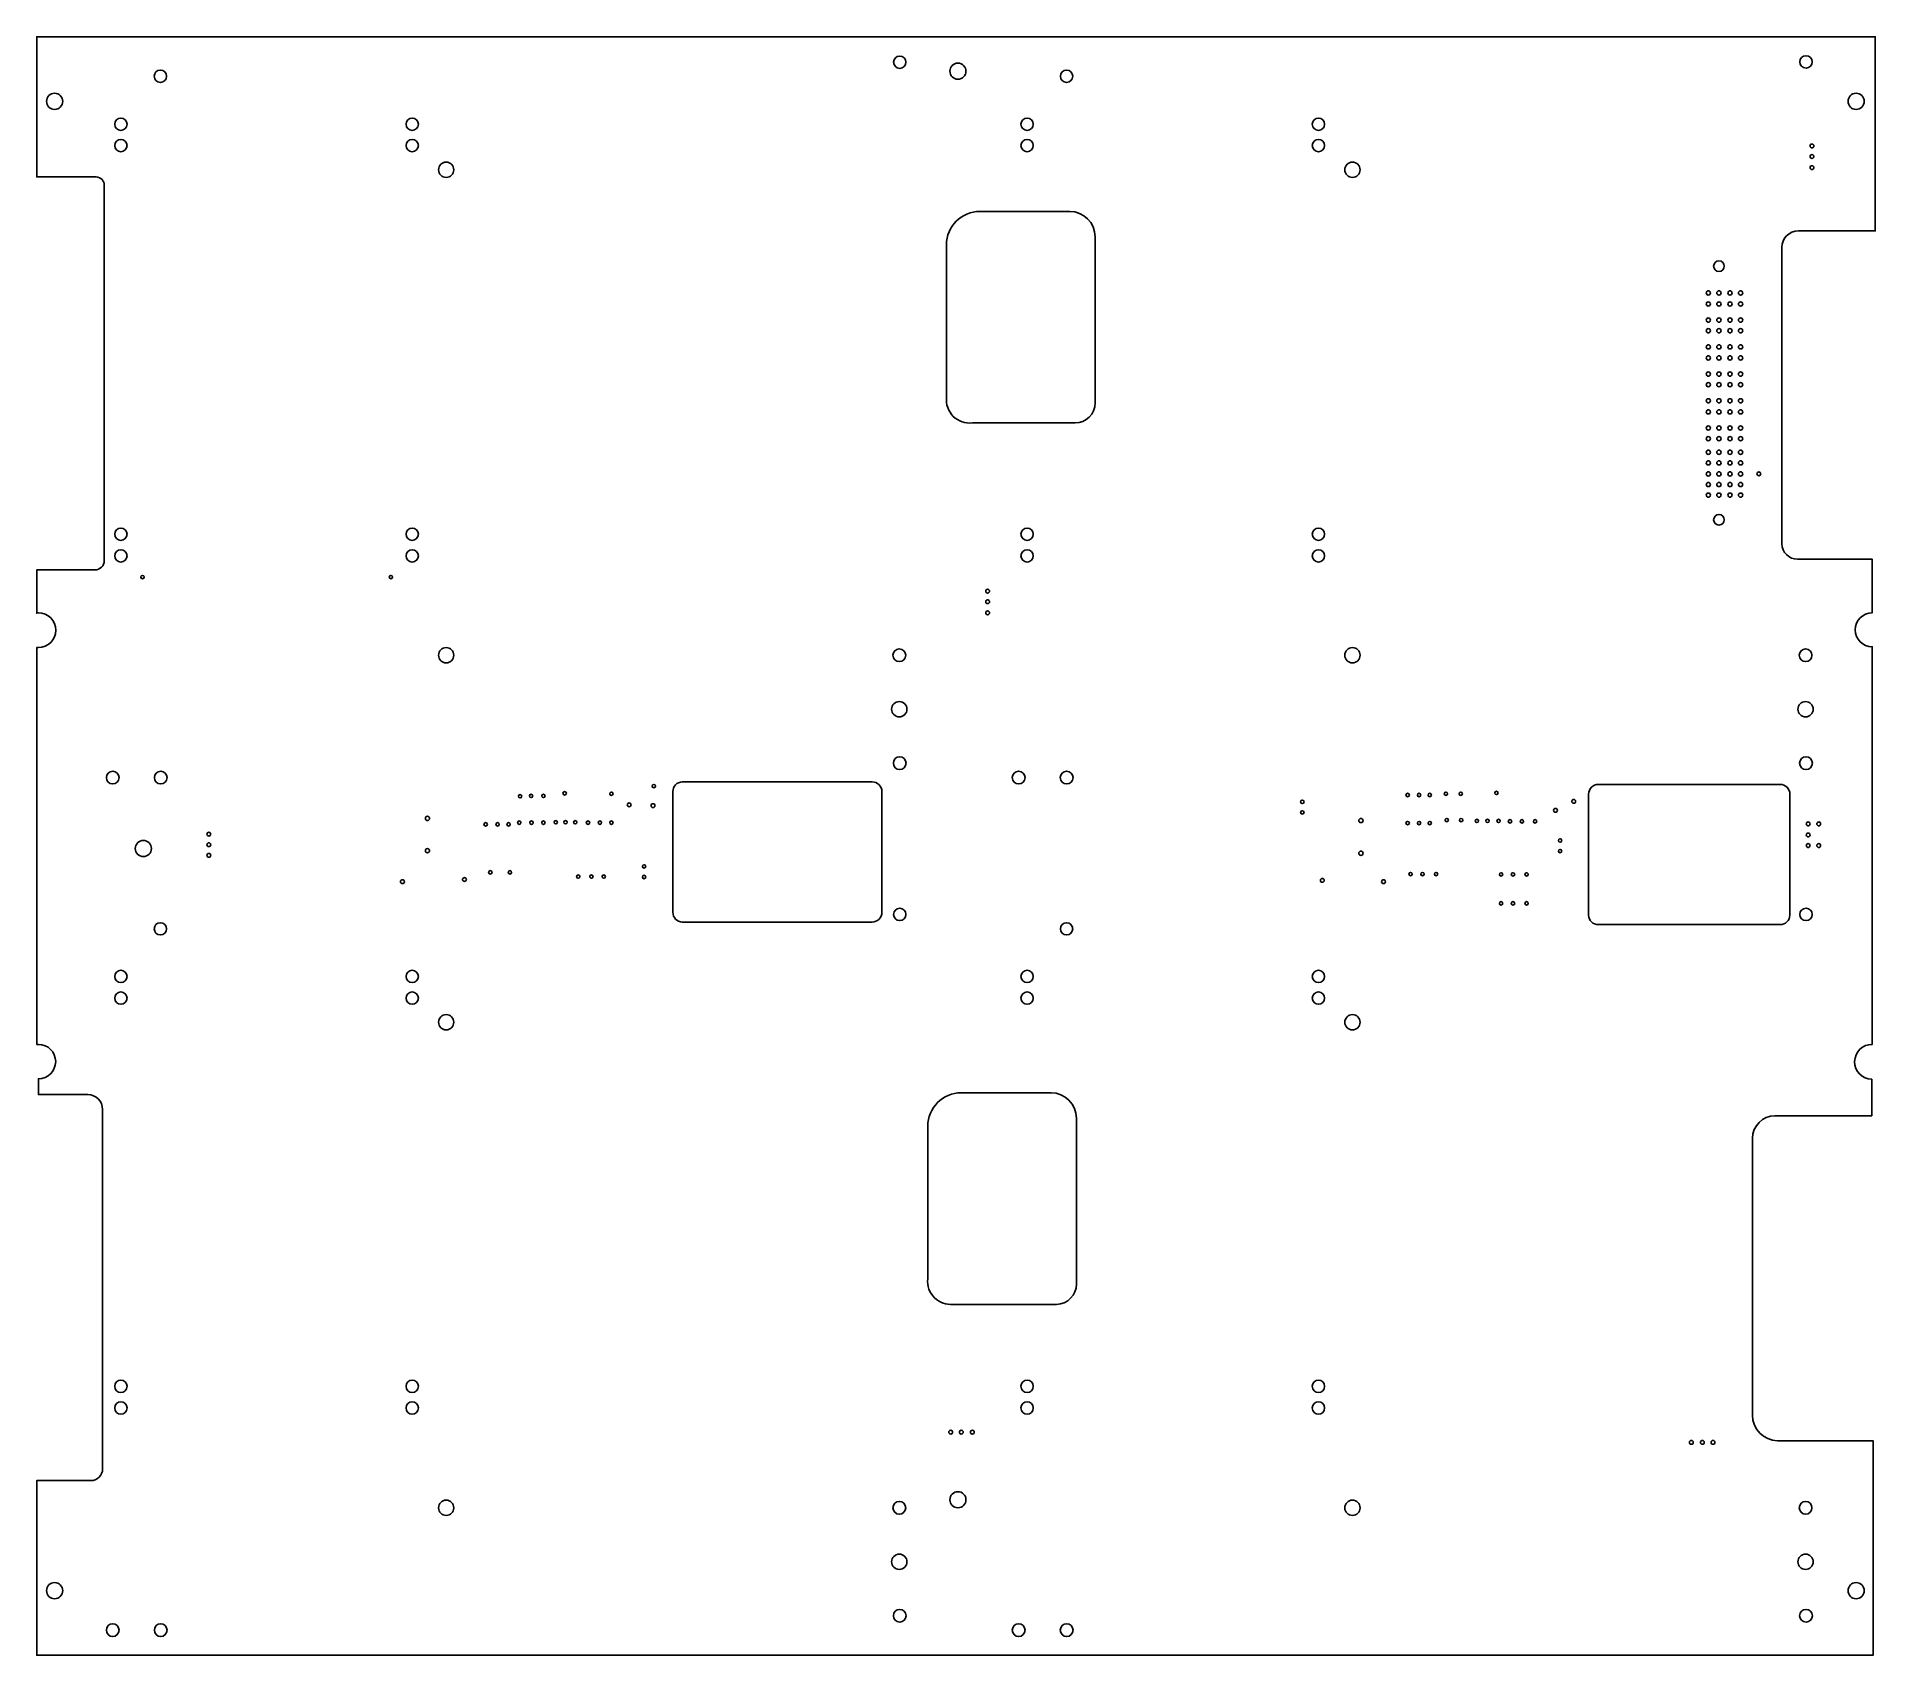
# Model space of a CAD drawing. Extents: x 0 to 432, y 0 to 381.
import ezdxf

# ---------------------------------------------------------------- set-up
doc = ezdxf.new("R2010")
doc.units = 0
doc.layers.get('0').update_dxf_attribs({"linetype": 'CONTINUOUS'})
doc.layers.add('_BOARD', color=254, linetype='CONTINUOUS')
doc.layers.add('_DRILL', color=251, linetype='CONTINUOUS')

# ---------------------------------------------------------------- blocks, each defined once
blk = doc.blocks.new('_HOLE')
blk.add_circle((0, 0), 0.5)

msp = doc.modelspace()

# ---------------------------------------------------------------- linework, layer by layer
at = {"layer": '_BOARD', "color": 3}
for points in [[(432, 0), (432, 50.5), (432, 50.5), (409.5, 50.5), (409.5, 50.5, -0.414), (403.6, 56.5), (403.6, 56.5), (403.6, 121.7), (403.6, 121.7, -0.414), (408.9, 127), (408.9, 127), (431.7, 127), (431.7, 127), (431.7, 135.6), (431.7, 135.6, -1), (431.8, 143.8), (431.8, 143.8), (431.8, 237.4), (431.8, 237.4, -1), (431.8, 245.4), (431.8, 245.4), (431.8, 258), (431.8, 258), (414.2, 258), (414.2, 258, -0.414), (410.5, 261.7), (410.5, 261.7), (410.5, 331.4), (410.5, 331.4, -0.414), (414.4, 335.3), (414.4, 335.3), (432.5, 335.3), (432.5, 335.3), (432.5, 381), (432.5, 381), (-0.4, 381), (-0.4, 381), (-0.4, 348), (-0.4, 348), (13.6, 348), (13.6, 348, -0.414), (15.5, 346), (15.5, 346), (15.5, 257.7), (15.5, 257.7, -0.414), (13.3, 255.5), (13.3, 255.5), (-0.4, 255.5), (-0.4, 255.5), (-0.4, 245.3), (-0.4, 245.3), (-0.3, 245.4), (-0.3, 245.4), (0, 245.4), (0, 245.4, -1), (0, 237.2), (0, 237.2), (-0.4, 237.2), (-0.4, 237.2), (-0.4, 143.8), (-0.4, 143.8), (0, 143.8), (0, 143.8, -1), (0, 135.7), (0, 135.7), (0, 135.7), (0, 135.7), (0, 132), (0, 132), (11.6, 132), (11.6, 132, -0.414), (15.1, 128.5), (15.1, 128.5), (15.1, 43.9), (15.1, 43.9, -0.414), (12.3, 41.1), (12.3, 41.1), (-0.4, 41.1), (-0.4, 41.1), (-0.4, 0), (-0.4, 0), (432, 0), (432, 0)], [(219.9, 290.1), (244.1, 290.1), (244.1, 290.1, 0.414), (248.8, 294.8), (248.8, 294.8), (248.8, 333.9), (248.8, 333.9, 0.414), (242.8, 339.9), (242.8, 339.9), (221.7, 339.9), (221.7, 339.9, 0.414), (213.8, 332), (213.8, 332), (213.8, 296.1), (213.8, 296.1, 0.477), (219.9, 290.1), (219.9, 290.1)], [(151.6, 172.6), (196.3, 172.6), (196.3, 172.6, 0.414), (198.6, 174.9), (198.6, 174.9), (198.6, 203.3), (198.6, 203.3, 0.414), (196.3, 205.6), (196.3, 205.6), (151.6, 205.6), (151.6, 205.6, 0.414), (149.4, 203.3), (149.4, 203.3), (149.4, 174.9), (149.4, 174.9, 0.414), (151.6, 172.6), (151.6, 172.6)], [(367.3, 172), (410.1, 172), (410.1, 172, 0.414), (412.4, 174.2), (412.4, 174.2), (412.4, 202.7), (412.4, 202.7, 0.414), (410.1, 205), (410.1, 205), (367.3, 205), (367.3, 205, 0.414), (365, 202.7), (365, 202.7), (365, 174.2), (365, 174.2, 0.414), (367.3, 172), (367.3, 172)], [(215.4, 82.6), (239.7, 82.6), (239.7, 82.6, 0.414), (244.4, 87.4), (244.4, 87.4), (244.4, 126.4), (244.4, 126.4, 0.414), (238.4, 132.4), (238.4, 132.4), (217.3, 132.4), (217.3, 132.4, 0.414), (209.4, 124.5), (209.4, 124.5), (209.4, 88.6), (209.4, 88.6, 0.477), (215.4, 82.6), (215.4, 82.6)]]:
    msp.add_lwpolyline(points, format="xyb", close=True, dxfattribs=at)

# ---------------------------------------------------------------- block references
at = {"layer": '_DRILL'}
for p, xscale, yscale in [((28.7, 371.7), 2.9, 2.9), ((202.8, 375), 2.9, 2.9), ((216.5, 372.9), 3.8, 3.8), ((242.1, 371.7), 2.9, 2.9), ((416.2, 375.1), 2.9, 2.9), ((3.8, 365.8), 3.8, 3.8), ((428, 365.8), 3.8, 3.8), ((19.4, 360.4), 2.9, 2.9), ((88, 360.4), 2.9, 2.9), ((232.8, 360.4), 2.9, 2.9), ((301.4, 360.4), 2.9, 2.9), ((19.4, 355.4), 2.9, 2.9), ((88, 355.4), 2.9, 2.9), ((232.8, 355.4), 2.9, 2.9), ((301.4, 355.4), 2.9, 2.9), ((417.6, 355.3), 0.9, 0.9), ((96, 349.7), 3.6, 3.6), ((309.4, 349.7), 3.6, 3.6), ((417.6, 352.8), 0.9, 0.9), ((417.6, 350.2), 0.9, 0.9), ((395.7, 327), 2.5, 2.5), ((405.1, 278.1), 0.9, 0.9), ((395.7, 267.3), 2.5, 2.5), ((19.4, 263.9), 2.9, 2.9), ((88, 263.9), 2.9, 2.9), ((232.8, 263.9), 2.9, 2.9), ((301.4, 263.9), 2.9, 2.9), ((19.4, 258.8), 2.9, 2.9), ((88, 258.8), 2.9, 2.9), ((232.8, 258.8), 2.9, 2.9), ((301.4, 258.8), 2.9, 2.9), ((24.5, 253.8), 0.8, 0.8), ((83, 253.8), 0.8, 0.8), ((223.5, 250.5), 0.9, 0.9), ((223.5, 248), 0.9, 0.9), ((223.5, 245.4), 0.9, 0.9), ((96, 235.4), 3.6, 3.6), ((202.7, 235.4), 3, 3), ((309.4, 235.4), 3.6, 3.6), ((416.1, 235.4), 3, 3), ((202.7, 222.7), 3.6, 3.6), ((416.1, 222.7), 3.6, 3.6), ((17.5, 206.6), 3, 3), ((28.8, 206.6), 3, 3), ((202.8, 210), 3, 3), ((230.8, 206.6), 3, 3), ((242.1, 206.6), 3, 3), ((416.2, 210), 3, 3), ((144.9, 204.6), 0.8, 0.8), ((113.4, 202.2), 0.8, 0.8), ((116, 202.3), 0.8, 0.8), ((118.9, 202.3), 0.8, 0.8), ((123.9, 202.9), 0.8, 0.8), ((134.9, 202.8), 0.8, 0.8), ((139.1, 200.2), 0.9, 0.9), ((144.7, 200), 0.9, 0.9), ((297.6, 200.9), 0.8, 0.8), ((322.4, 202.5), 0.8, 0.8), ((325.1, 202.5), 0.8, 0.8), ((327.6, 202.5), 0.8, 0.8), ((331.4, 202.8), 0.8, 0.8), ((334.9, 202.8), 0.8, 0.8), ((343.3, 203), 0.8, 0.8), ((357.2, 198.9), 0.9, 0.9), ((361.5, 201), 0.9, 0.9), ((105.3, 195.6), 0.8, 0.8), ((108.1, 195.6), 0.8, 0.8), ((110.7, 195.6), 0.8, 0.8), ((113.2, 196), 0.8, 0.8), ((116.1, 196), 0.8, 0.8), ((118.9, 196), 0.8, 0.8), ((121.8, 196.1), 0.8, 0.8), ((124.1, 196.1), 0.8, 0.8), ((126.4, 196.1), 0.8, 0.8), ((129.4, 196), 0.8, 0.8), ((132.2, 196), 0.8, 0.8), ((134.9, 196), 0.8, 0.8), ((297.6, 198.4), 0.8, 0.8), ((322.4, 195.9), 0.8, 0.8), ((325.1, 195.9), 0.8, 0.8), ((327.6, 195.9), 0.8, 0.8), ((331.6, 196.6), 0.8, 0.8), ((335, 196.6), 0.8, 0.8), ((338.7, 196.4), 0.8, 0.8), ((341.2, 196.4), 0.8, 0.8), ((343.8, 196.4), 0.8, 0.8), ((346.5, 196.3), 0.8, 0.8), ((349.3, 196.3), 0.8, 0.8), ((352.4, 196.3), 0.8, 0.8), ((416.7, 195.7), 0.9, 0.9), ((419.2, 195.7), 0.9, 0.9), ((24.7, 189.9), 3.8, 3.8), ((40.1, 193.3), 0.9, 0.9), ((40.1, 190.8), 0.9, 0.9), ((358.3, 191.8), 0.8, 0.8), ((416.7, 193.1), 0.9, 0.9), ((416.7, 190.6), 0.9, 0.9), ((419.2, 190.6), 0.9, 0.9), ((40.1, 188.3), 0.9, 0.9), ((358.3, 189.3), 0.8, 0.8), ((85.7, 182.1), 0.9, 0.9), ((100.3, 182.6), 0.9, 0.9), ((106.4, 184.3), 0.8, 0.8), ((111, 184.3), 0.8, 0.8), ((127.1, 183.3), 0.8, 0.8), ((130.2, 183.3), 0.8, 0.8), ((133.1, 183.3), 0.8, 0.8), ((142.6, 185.7), 0.8, 0.8), ((142.6, 183.2), 0.8, 0.8), ((302.3, 182.4), 0.9, 0.9), ((316.7, 182.1), 0.9, 0.9), ((323.1, 183.9), 0.8, 0.8), ((325.9, 183.9), 0.8, 0.8), ((329.1, 183.9), 0.8, 0.8), ((344.4, 183.8), 0.8, 0.8), ((347.2, 183.8), 0.8, 0.8), ((350.4, 183.8), 0.8, 0.8), ((202.8, 174.4), 2.9, 2.9), ((344.4, 177), 0.8, 0.8), ((347.2, 177), 0.8, 0.8), ((350.4, 177), 0.8, 0.8), ((416.2, 174.4), 2.9, 2.9), ((28.7, 171), 2.9, 2.9), ((242.1, 171), 2.9, 2.9), ((19.4, 159.8), 2.9, 2.9), ((88, 159.8), 2.9, 2.9), ((232.8, 159.8), 2.9, 2.9), ((301.4, 159.8), 2.9, 2.9), ((19.4, 154.7), 2.9, 2.9), ((88, 154.7), 2.9, 2.9), ((232.8, 154.7), 2.9, 2.9), ((301.4, 154.7), 2.9, 2.9), ((96, 149), 3.6, 3.6), ((309.4, 149), 3.6, 3.6), ((19.4, 63.3), 2.9, 2.9), ((88, 63.3), 2.9, 2.9), ((232.8, 63.3), 2.9, 2.9), ((301.4, 63.3), 2.9, 2.9), ((19.4, 58.2), 2.9, 2.9), ((88, 58.2), 2.9, 2.9), ((232.8, 58.2), 2.9, 2.9), ((301.4, 58.2), 2.9, 2.9), ((214.8, 52.5), 0.9, 0.9), ((217.3, 52.5), 0.9, 0.9), ((219.9, 52.5), 0.9, 0.9), ((389.2, 50.1), 0.9, 0.9), ((391.8, 50.1), 0.9, 0.9), ((394.3, 50.1), 0.9, 0.9), ((96, 34.7), 3.6, 3.6), ((202.7, 34.7), 3, 3), ((216.5, 36.6), 3.8, 3.8), ((309.4, 34.7), 3.6, 3.6), ((416.1, 34.7), 3, 3), ((202.7, 22), 3.6, 3.6), ((416.1, 22), 3.6, 3.6), ((3.8, 15.2), 3.8, 3.8), ((428, 15.2), 3.8, 3.8), ((202.8, 9.3), 3, 3), ((416.2, 9.3), 3, 3), ((17.5, 5.9), 3, 3), ((28.8, 5.9), 3, 3), ((230.8, 5.9), 3, 3), ((242.1, 5.9), 3, 3)]:
    msp.add_blockref('_HOLE', p, dxfattribs=dict(at, xscale=xscale, yscale=yscale))
for p in [(393.2, 320.7), (395.7, 320.7), (398.3, 320.7), (400.8, 320.7), (393.2, 318.1), (395.7, 318.1), (398.3, 318.1), (400.8, 318.1), (393.2, 314.3), (393.2, 311.8), (395.7, 314.3), (395.7, 311.8), (398.3, 314.3), (398.3, 311.8), (400.8, 314.3), (400.8, 311.8), (393.2, 308), (395.7, 308), (398.3, 308), (400.8, 308), (393.2, 305.4), (395.7, 305.4), (398.3, 305.4), (400.8, 305.4), (393.2, 301.6), (393.2, 299.1), (395.7, 301.6), (395.7, 299.1), (398.3, 301.6), (398.3, 299.1), (400.8, 301.6), (400.8, 299.1), (393.2, 295.3), (395.7, 295.3), (398.3, 295.3), (400.8, 295.3), (393.2, 292.7), (395.7, 292.7), (398.3, 292.7), (400.8, 292.7), (393.2, 288.9), (393.2, 286.4), (395.7, 288.9), (395.7, 286.4), (398.3, 288.9), (398.3, 286.4), (400.8, 288.9), (400.8, 286.4), (393.2, 283.2), (395.7, 283.2), (398.3, 283.2), (400.8, 283.2), (393.2, 280.7), (393.2, 278.1), (395.7, 280.7), (395.7, 278.1), (398.3, 280.7), (398.3, 278.1), (400.8, 280.7), (400.8, 278.1), (393.2, 275.6), (393.2, 273.1), (395.7, 275.6), (395.7, 273.1), (398.3, 275.6), (398.3, 273.1), (400.8, 275.6), (400.8, 273.1), (91.6, 197), (311.4, 196.5), (91.6, 189.4), (311.4, 188.8)]:
    msp.add_blockref('_HOLE', p, dxfattribs=at)

doc.saveas('drawing.dxf')
